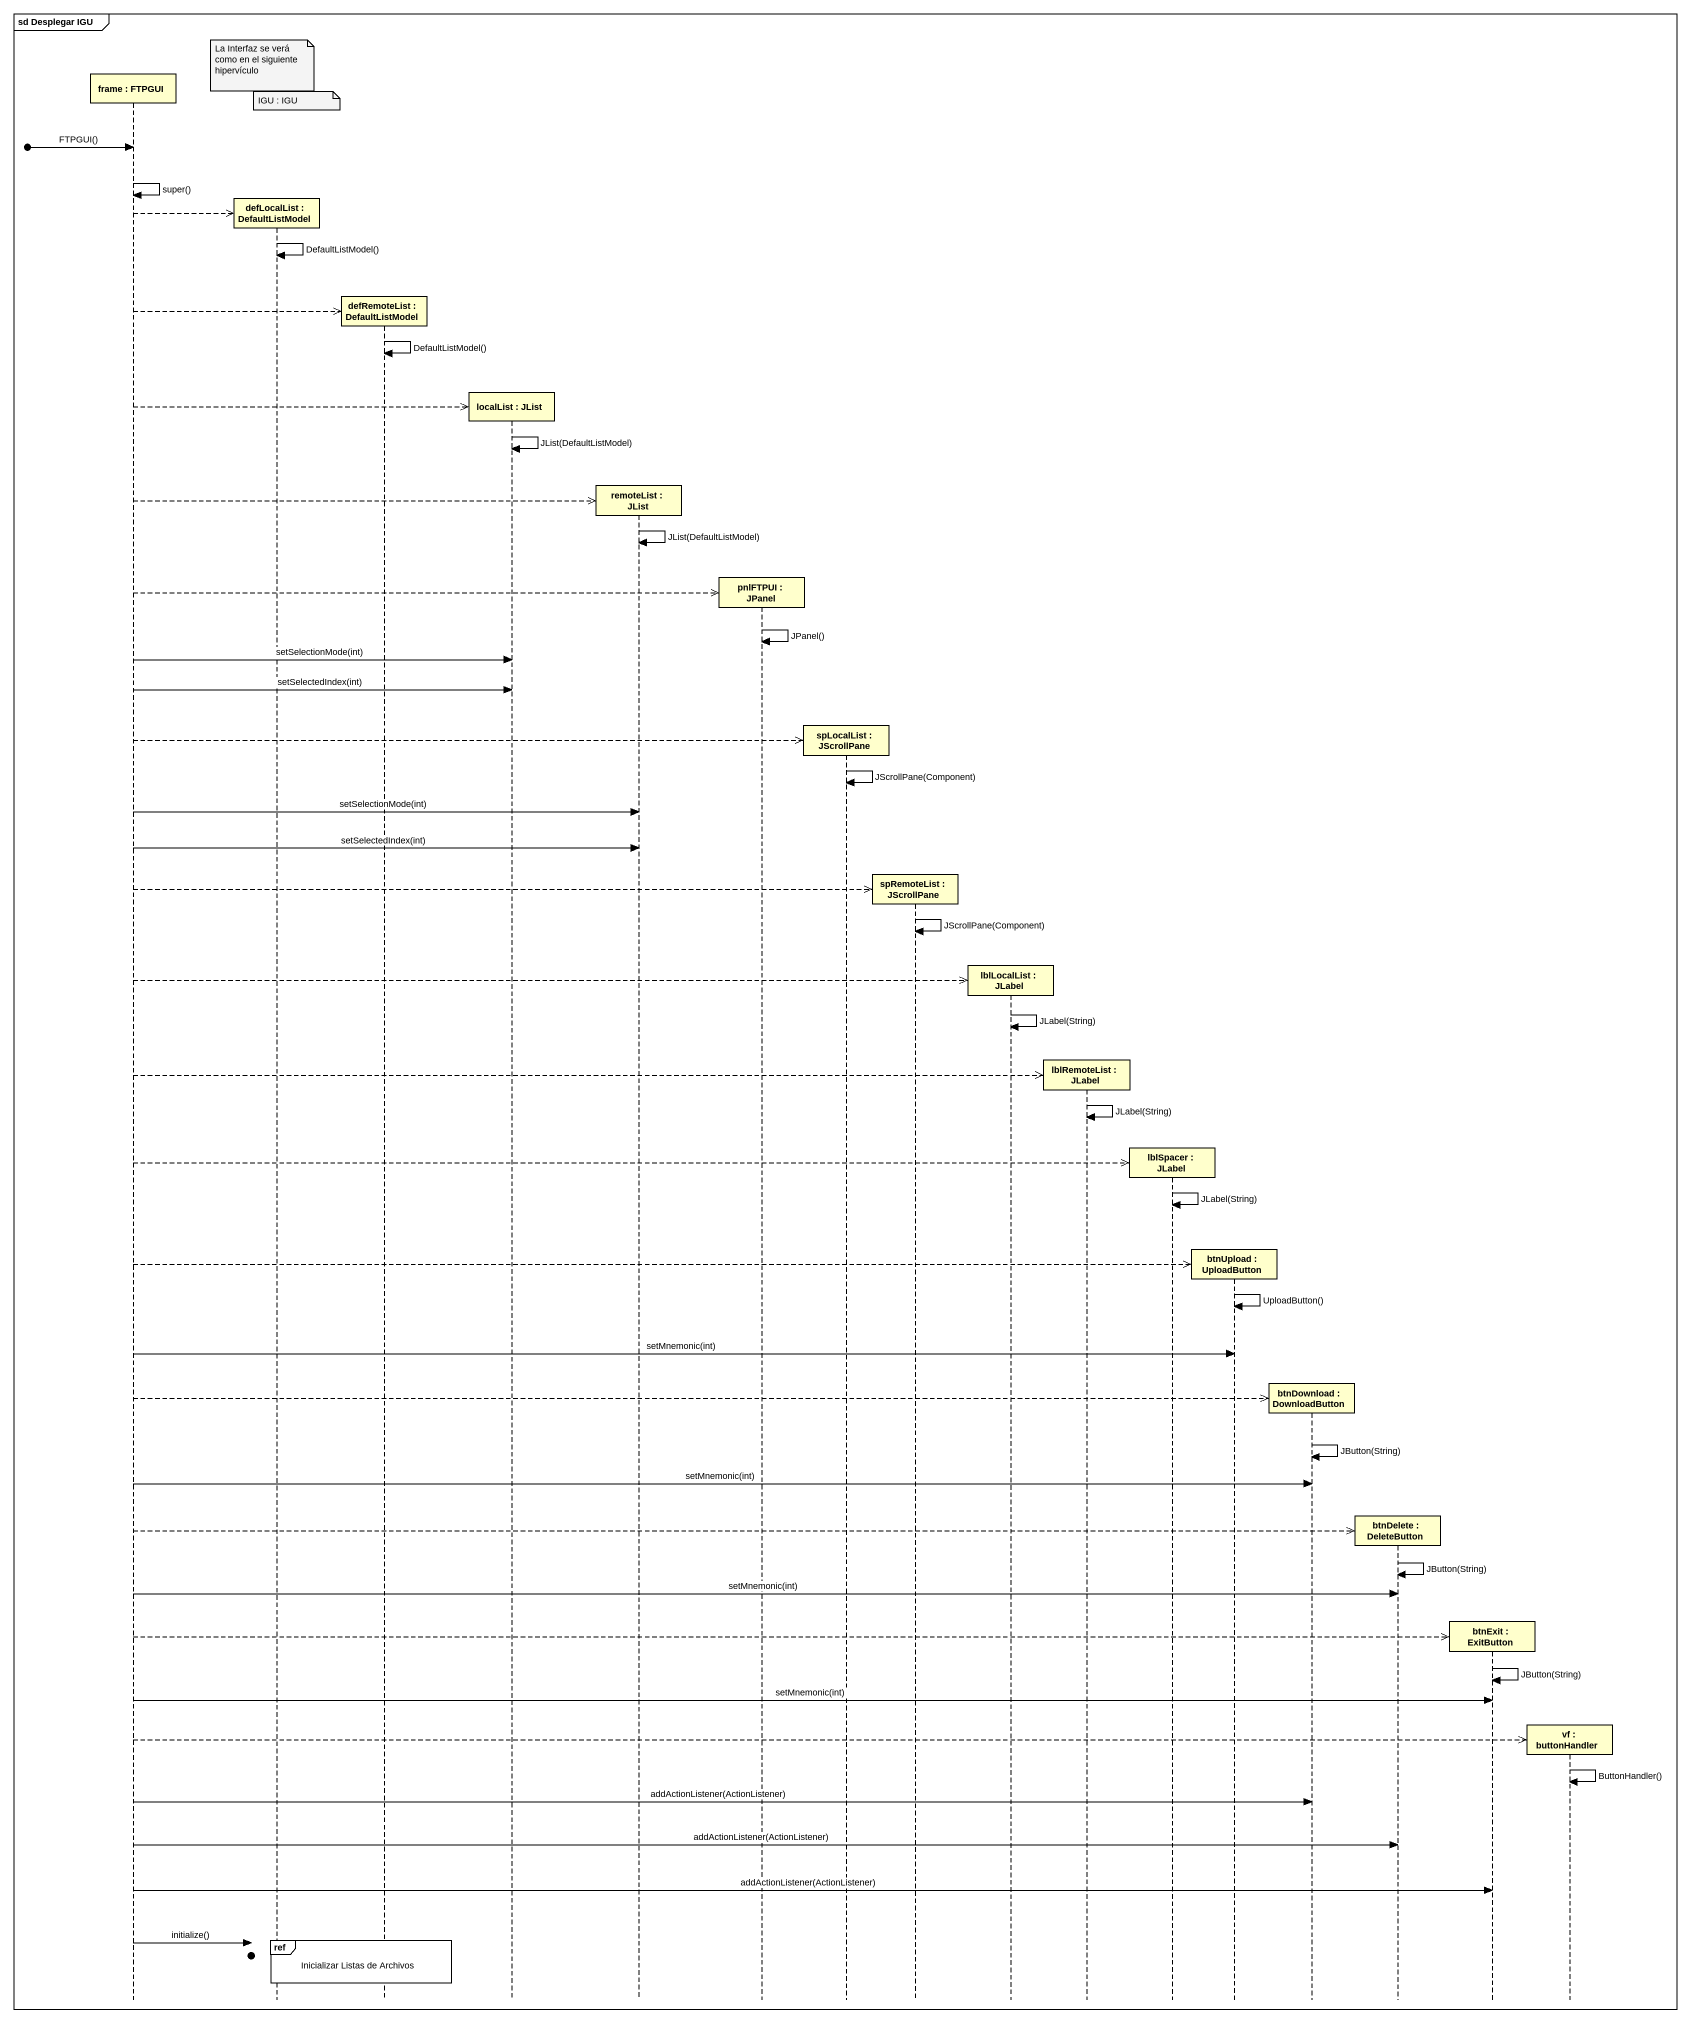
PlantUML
@startuml
mainframe sd Desplegar IGU
hide footbox
participant "frame : FTPGUI" as frame_
participant "defLocalList : DefaultListModel" as defLocalList
participant "defRemoteList : DefaultListModel" as defRemoteList
participant "localList : JList" as localList
participant "remoteList : JList" as remoteList
participant "pnlFTPUI : JPanel" as pnlFTPUI
participant "spLocalList : JScrollPane" as spLocalList
participant "spRemoteList : JScrollPane" as spRemoteList
participant "lblLocalList : JLabel" as lblLocalList
participant "lblRemoteList : JLabel" as lblRemoteList
participant "lblSpacer : JLabel" as lblSpacer
participant "btnUpload : UploadButton" as btnUpload
participant "btnDownload : DownloadButton" as btnDownload
participant "btnDelete : DeleteButton" as btnDelete
participant "btnExit : ExitButton" as btnExit
participant "vf : buttonHandler" as vf

note over defLocalList : La Interfaz se verá como en el siguiente hipervículo
note over defLocalList : IGU : IGU
[o-> frame_ : FTPGUI()
frame_ -> frame_ : super()
frame_ -->> defLocalList **
defLocalList -> defLocalList : DefaultListModel()
frame_ -->> defRemoteList **
defRemoteList -> defRemoteList : DefaultListModel()
frame_ -->> localList **
localList -> localList : JList(DefaultListModel)
frame_ -->> remoteList **
remoteList -> remoteList : JList(DefaultListModel)
frame_ -->> pnlFTPUI **
pnlFTPUI -> pnlFTPUI : JPanel()
frame_ -> localList : setSelectionMode(int)
frame_ -> localList : setSelectedIndex(int)
frame_ -->> spLocalList **
spLocalList -> spLocalList : JScrollPane(Component)
frame_ -> remoteList : setSelectionMode(int)
frame_ -> remoteList : setSelectedIndex(int)
frame_ -->> spRemoteList **
spRemoteList -> spRemoteList : JScrollPane(Component)
frame_ -->> lblLocalList **
lblLocalList -> lblLocalList : JLabel(String)
frame_ -->> lblRemoteList **
lblRemoteList -> lblRemoteList : JLabel(String)
frame_ -->> lblSpacer **
lblSpacer -> lblSpacer : JLabel(String)
frame_ -->> btnUpload **
btnUpload -> btnUpload : UploadButton()
frame_ -> btnUpload : setMnemonic(int)
frame_ -->> btnDownload **
btnDownload -> btnDownload : JButton(String)
frame_ -> btnDownload : setMnemonic(int)
frame_ -->> btnDelete **
btnDelete -> btnDelete : JButton(String)
frame_ -> btnDelete : setMnemonic(int)
frame_ -->> btnExit **
btnExit -> btnExit : JButton(String)
frame_ -> btnExit : setMnemonic(int)
frame_ -->> vf **
vf -> vf : ButtonHandler()
frame_ -> btnDownload : addActionListener(ActionListener)
frame_ -> btnDelete : addActionListener(ActionListener)
frame_ -> btnExit : addActionListener(ActionListener)
ref over defLocalList, defRemoteList : Inicializar Listas de Archivos
frame_ ->o] : initialize()
@enduml
